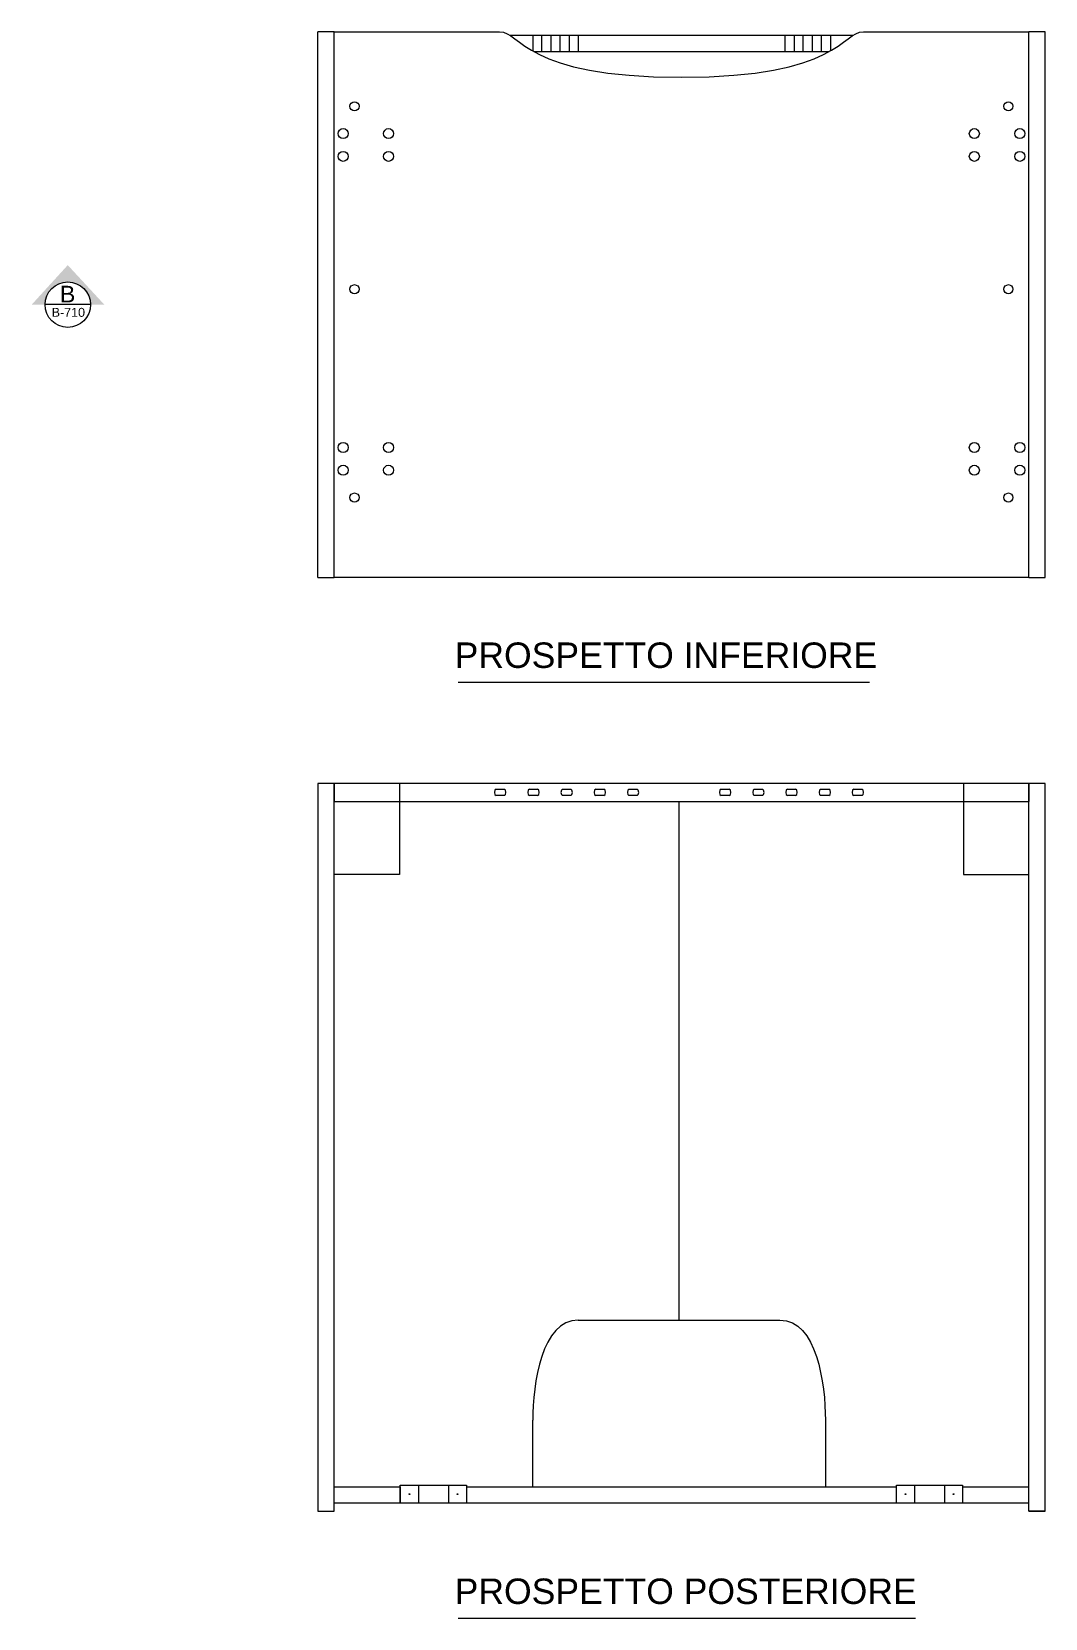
# Model space of a CAD drawing. Header units: millimetres. Extents: x 1499 to 3407, y -486 to 657.
# Drawn here: x 2446.9 to 2558.4, y 365.3 to 539.7 of the extents above; entities that cross this region are included whole.
import ezdxf
from ezdxf.enums import TextEntityAlignment as Align

# ---------------------------------------------------------------- set-up
doc = ezdxf.new("R2010")
doc.units = ezdxf.units.MM
for name, color, linetype, lineweight in [('A-FURN', 8, 'Continuous', 18), ('G-ANNO-DIM', 3, 'Continuous', 18), ('meccanismi', 4, 'Continuous', 18)]:
    doc.layers.add(name, color=color, linetype=linetype, lineweight=lineweight)
doc.styles.add('ARIAL', font='arial.ttf')
doc.styles.add('underline', font='arial.ttf')

# ---------------------------------------------------------------- blocks, each defined once
blk = doc.blocks.new('buchi')
at = {"layer": 'meccanismi'}
for p, q in [((2908.122182637481, 1714.861934265614), (2908.122182637481, 1715.761934265613)), ((2908.822182637489, 1715.761934265613), (2908.822182637489, 1714.861934265614))]:
    blk.add_line(p, q, dxfattribs=at)
for points in [[(2908.822182637489, 1715.761934265613), (2908.822182637489, 1715.99526759895), (2908.122182637481, 1715.99526759895), (2908.122182637481, 1715.761934265613)], [(2908.122182637481, 1714.861934265614), (2908.122182637481, 1714.628600932278), (2908.822182637489, 1714.628600932278), (2908.822182637489, 1714.861934265614)]]:
    blk.add_open_spline(points, degree=3, dxfattribs=at)

msp = doc.modelspace()

# ---------------------------------------------------------------- hatches: boundary and pattern name
at = {"layer": 'G-ANNO-DIM'}
h = msp.add_hatch(color=256, dxfattribs=at)
h.dxf.hatch_style = 1
edge = h.paths.add_edge_path()
edge.add_line((2446.943492848257, 509.7139181359303), (2448.405258072124, 509.7102015983345))
edge.add_arc((2450.905255256117, 509.7139900778258), 2.500000054509902, -0.0016487867570731396, 180.0868255855869, ccw=False)
edge.add_line((2453.405255309592, 509.7139181359303), (2454.924616649964, 509.7139181359303))
edge.add_line((2454.924616649964, 509.7139181359303), (2450.905258072124, 514.0577191990448))
edge.add_line((2450.905258072124, 514.0577191990448), (2446.943492848257, 509.7139181359303))

# ---------------------------------------------------------------- linework, layer by layer
at = {"layer": 'A-FURN'}
for p, q in [((2478.384202175503, 479.7102015983346), (2478.384202175503, 539.7102015983346)), ((2480.184202175503, 539.7102015983346), (2498.384202175503, 539.7102015983346)), ((2480.184202175503, 479.7102015983346), (2480.184202175503, 539.7102015983346)), ((2537.243357950123, 539.3102015983345), (2499.525046400882, 539.3102015983345)), ((2538.384202175503, 539.7102015983346), (2556.584202175502, 539.7102015983346)), ((2556.584202175502, 479.7102015983346), (2556.584202175502, 539.7102015983346)), ((2556.584202175502, 479.7102015983346), (2556.584202175502, 539.7102015983346)), ((2534.584165748529, 537.5102015983343), (2502.184238602476, 537.5102015983343)), ((2478.384202175503, 457.0918102826658), (2478.384202175503, 377.0918102826658)), ((2480.184202175503, 377.0918102826658), (2480.184202175503, 457.0918102826658)), ((2487.384202175503, 457.0918102826658), (2487.384202175503, 447.0918102826658)), ((2556.584202175502, 377.0918102826658), (2556.584202175502, 457.0918102826658)), ((2558.384202175503, 377.0918102826658), (2558.384202175503, 457.0918102826658)), ((2487.384202175503, 447.0918102826658), (2480.184202175503, 447.0918102826658)), ((2507.037705343389, 398.0918102826658), (2529.208153351267, 398.0918102826658)), ((2502.037705343389, 379.7631967569032), (2502.037705343389, 387.0918102826658)), ((2534.208153351268, 387.0918102826654), (2534.208153351268, 379.7631967569027)), ((2480.184202175503, 379.7631967569027), (2487.468702175503, 379.7631967569027)), ((2480.184202175503, 379.7631967569027), (2487.468702175503, 379.7631967569032)), ((2494.753202175502, 379.7631967569027), (2542.015202175503, 379.7631967569027)), ((2494.753202175502, 379.7631967569032), (2502.037705343389, 379.7631967569032)), ((2534.208153351268, 379.7631967569027), (2542.015202175502, 379.7631967569027)), ((2549.299702175502, 379.7631967569027), (2556.584202175502, 379.7631967569027)), ((2549.299702175502, 379.7631967569027), (2556.584202175502, 379.7631967569027)), ((2478.384202175503, 377.0918102826658), (2480.184202175503, 377.0918102826658)), ((2556.584202175502, 377.9631967569026), (2480.184202175503, 377.9631967569026)), ((2556.584202175502, 377.0918102826658), (2556.584202175502, 377.2918102826657)), ((2556.584202175502, 377.0918102826658), (2558.384202175503, 377.0918102826658)), ((2558.384202175503, 377.0918102826658), (2556.584202175502, 377.0918102826658))]:
    msp.add_line(p, q, dxfattribs=at)
for points in [[(2478.384202175503, 479.7102015983346), (2480.184202175503, 479.7102015983346), (2480.184202175503, 539.7102015983346), (2478.384202175503, 539.7102015983346)], [(2480.184202175503, 537.5102015983343), (2480.184202175503, 539.3102015983345)], [(2502.037705343389, 539.3102015983345), (2502.037705343389, 537.5922511367953)], [(2503.037903573894, 537.4902912564303), (2503.037903573894, 539.3102015983345)], [(2504.037705343389, 539.3102015983345), (2504.037705343389, 537.5102015983343)], [(2505.037705343389, 537.5102015983343), (2505.037705343389, 539.3102015983345)], [(2506.037705343389, 539.3102015983345), (2506.037705343389, 537.5102015983343)], [(2507.037705343389, 539.3102015983345), (2507.037705343389, 537.5102015983343)], [(2529.765626256446, 539.3301119402386), (2529.765626256446, 537.5301119402384)], [(2530.765626256446, 539.3301119402386), (2530.765626256446, 537.5301119402384)], [(2531.765626256446, 537.5301119402384), (2531.765626256446, 539.3301119402386)], [(2532.765626256446, 539.3301119402386), (2532.765626256446, 537.5301119402384)], [(2533.765428025941, 537.5102015983343), (2533.765428025941, 539.3301119402386)], [(2534.765626256446, 539.3301119402386), (2534.765626256446, 537.6121614786994)], [(2556.584202175502, 479.7102015983346), (2558.384202175503, 479.7102015983346), (2558.384202175503, 539.7102015983346), (2556.584202175502, 539.7102015983346)], [(2556.584202175502, 537.5102015983343), (2556.584202175502, 539.310201598335)], [(2556.584202175502, 479.7102015983346), (2480.184202175503, 479.7102015983346)], [(2556.584202175502, 479.7102015983346), (2556.584202175502, 480.545953031316)], [(2549.384202175503, 457.0918102826658), (2549.384202175503, 447.0918102826658), (2556.584202175502, 447.0918102826658)], [(2556.584202175502, 457.0918102826658), (2556.584202175502, 455.0918102826658)], [(2507.037705343389, 398.0918102826658), (2518.12290534339, 398.0918102826658), (2518.12290534339, 455.0918102826649)], [(2480.184202175503, 379.0918102826658), (2480.184202175503, 447.0918102826658)], [(2556.584202175502, 379.0918102826658), (2556.584202175502, 447.0918102826658)], [(2480.184202175503, 379.7631967569027), (2487.468702175503, 379.7631967569027), (2487.468702175503, 377.9631967569026)]]:
    msp.add_lwpolyline(points, dxfattribs=at)
for centre, radius in [((2482.434202175502, 531.5102015983343), 0.5), ((2554.334202175503, 531.510201598338), 0.5), ((2481.184202175503, 528.5102015983389), 0.5517), ((2486.184235455786, 528.5102015983389), 0.5517), ((2550.58416889522, 528.5102015983389), 0.5517), ((2555.584202175502, 528.5102015983389), 0.5517), ((2481.184202175503, 526.0102015983389), 0.5517), ((2486.184235455786, 526.0102015983389), 0.5517), ((2550.58416889522, 526.0102015983389), 0.5517), ((2555.584202175502, 526.0102015983389), 0.5517), ((2482.434202175502, 511.4102015983312), 0.5), ((2554.334202175503, 511.4102015983349), 0.5), ((2481.184202175503, 494.0102015983352), 0.5517), ((2486.184235455786, 494.0102015983352), 0.5517), ((2550.58416889522, 494.0102015983352), 0.5517), ((2555.584202175502, 494.0102015983352), 0.5517), ((2481.184202175503, 491.5102015983352), 0.5517), ((2486.184235455786, 491.5102015983352), 0.5517), ((2550.58416889522, 491.5102015983352), 0.5517), ((2555.584202175502, 491.5102015983352), 0.5517), ((2482.434202175502, 488.5102015983421), 0.5), ((2554.334202175503, 488.5102015983457), 0.5)]:
    msp.add_circle(centre, radius, dxfattribs=at)
for points in [[(2498.384202175503, 539.7102015983351), (2500.741198216135, 539.7102015983351), (2501.027173125944, 534.7103142963351), (2518.38361534818, 534.7102016002414)], [(2507.037705343389, 398.0918102826658), (2503.010023352192, 398.0918102826658), (2502.037705343389, 391.1194922738641), (2502.037705343389, 387.0918102826658)], [(2529.208153351267, 398.0918102826658), (2533.235835342466, 398.0918102826658), (2534.208153351268, 391.1194922738637), (2534.208153351268, 387.0918102826654)]]:
    msp.add_open_spline(points, degree=3, dxfattribs=at)
msp.add_open_spline([(2518.384202175502, 534.7102015983351), (2535.741224779457, 534.7102015983355), (2536.027179571547, 539.7102015983351), (2538.384202175503, 539.7102015983351), (2538.384204286382, 539.7102015983351), (2538.384206397262, 539.7102015983314), (2538.384208508145, 539.7102015983232), (2538.384235070921, 539.7102015982191), (2538.384261633985, 539.7102015974683), (2538.384288197338, 539.710201596069)], degree=3, knots=[0, 0, 0, 0, 7.071067811865476, 7.071067811865476, 7.071067811865476, 7.071074144503363, 7.071074144503363, 7.071074144503363, 7.071153832705891, 7.071153832705891, 7.071153832705891, 7.071153832705891], dxfattribs=at)
at = {"layer": 'G-ANNO-DIM'}
for p, q in [((2453.405258072124, 509.7102015983345), (2448.405258072124, 509.7102015983345)), ((2493.842261795742, 468.2102015983339), (2539.046968450591, 468.2102015983339)), ((2493.842261795742, 365.3188509113102), (2544.113762630413, 365.3188509113102))]:
    msp.add_line(p, q, dxfattribs=at)
msp.add_circle((2450.905258072124, 509.7102015983345), 2.5, dxfattribs=at)
at = {"layer": 'meccanismi'}
for p, q in [((2558.384202175503, 457.0918102826658), (2478.384202175503, 457.0918102826658)), ((2487.468702175503, 379.9631967569026), (2494.753202175502, 379.9631967569026)), ((2487.468702175503, 377.9631967569026), (2487.468702175503, 379.9631967569026)), ((2489.468702175503, 379.9631967569026), (2489.468702175503, 377.9631967569026)), ((2492.753202175502, 379.9631967569026), (2492.753202175502, 377.9631967569026)), ((2494.753202175502, 379.9631967569026), (2494.753202175502, 377.9631967569026)), ((2542.015202175503, 379.9631967569026), (2549.299702175502, 379.9631967569026)), ((2542.015202175503, 377.9631967569026), (2542.015202175503, 379.9631967569026)), ((2544.015202175503, 379.9631967569026), (2544.015202175503, 377.9631967569026)), ((2547.299702175502, 379.9631967569026), (2547.299702175502, 377.9631967569026)), ((2549.299702175502, 379.9631967569026), (2549.299702175502, 377.9631967569026)), ((2494.753202175502, 377.9631967569026), (2487.468702175503, 377.9631967569026)), ((2549.299702175502, 377.9631967569026), (2542.015202175503, 377.9631967569026))]:
    msp.add_line(p, q, dxfattribs=at)
msp.add_lwpolyline([(2480.184202175502, 457.091810282664), (2480.184202175502, 455.091810282664), (2556.584202175502, 455.0918102826658)], dxfattribs=at)
for centre in [(2488.468702175503, 378.9631967569026), (2493.753202175502, 378.9631967569026), (2543.015202175503, 378.9631967569026), (2548.299702175502, 378.9631967569026)]:
    msp.add_circle(centre, 0.05, dxfattribs=at)

# ---------------------------------------------------------------- block references
at = {"layer": 'meccanismi', "rotation": 90}
for p in [(4213.771136441111, -2452.380372354819), (4217.421136441114, -2452.380372354819), (4221.071136441116, -2452.380372354819), (4224.721136441121, -2452.380372354819), (4228.371136441124, -2452.380372354819), (4238.498542776882, -2452.380372354819), (4242.148542776885, -2452.380372354819), (4245.798542776887, -2452.380372354819), (4249.448542776892, -2452.380372354819), (4253.098542776895, -2452.380372354819)]:
    msp.add_blockref('buchi', p, dxfattribs=at)

# ---------------------------------------------------------------- texts
at = {"layer": 'G-ANNO-DIM', "style": 'underline'}
for s, p in [('PROSPETTO INFERIORE', (2493.44412533909, 469.7806620854433)), ('PROSPETTO POSTERIORE', (2493.44412533909, 366.8893113984195))]:
    msp.add_text(s, height=2.797183318726639, dxfattribs=at).set_placement(p)
at = {"layer": 'G-ANNO-DIM', "style": 'ARIAL'}
for tag, height, p in [('B', 1.827718865804652, (2450.888503516568, 510.8689565311147)), ('B-710', 0.984156312356351, (2450.970184341145, 508.8668324077979))]:
    msp.add_attdef(tag, text='', height=height, dxfattribs=at).set_placement(p, align=Align.MIDDLE_CENTER)

doc.saveas('drawing.dxf')
